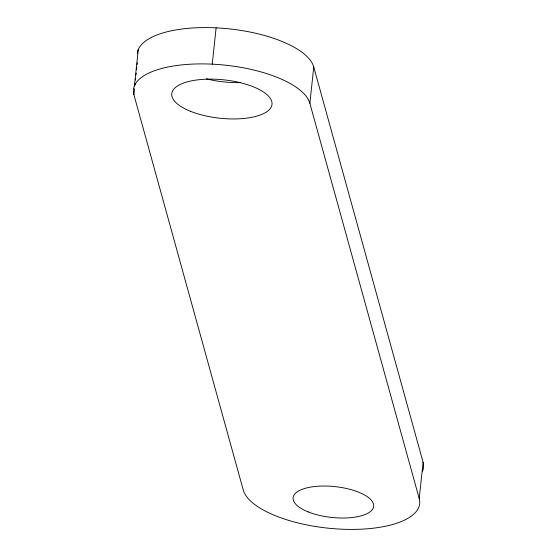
<?xml version="1.0" encoding="UTF-8"?>
<svg xmlns="http://www.w3.org/2000/svg" width="557" height="557" viewBox="0 0 557 557"><rect width="100%" height="100%" fill="white"/><g stroke="black" fill="none" stroke-linecap="round" stroke-linejoin="round"><path stroke-width="0.84" d="M134.411 85.869L138.289 49.559M137.314 53.521A88.939 34.033 6.1 0 1 222.424 28.247A88.939 34.033 6.1 0 1 313.751 67.007L423.09 462.247L419.212 498.557A88.939 34.033 6.1 0 1 340.877 529.15A88.939 34.033 6.1 0 1 243.249 489.993L133.91 94.753L134.557 88.702M134.926 85.242L135.114 83.515M135.483 80.055L135.664 78.328M136.033 74.868L136.221 73.141M136.59 69.681L136.778 67.947M137.147 64.494L137.328 62.76M133.91 94.753A88.939 34.033 6.1 0 1 212.238 64.159L216.123 27.85M419.212 498.557L309.866 103.317L313.751 67.007M212.238 64.159A88.939 34.033 6.1 0 1 309.866 103.317M423.09 462.247A88.939 34.033 6.1 0 1 422.589 471.131M240.659 82.589A50.395 19.286 6.1 0 1 206.375 78.829M190.501 111.296A50.395 19.286 6.1 0 0 271.461 106.498A50.395 19.286 6.1 0 0 203.702 79.317A50.395 19.286 6.1 0 0 190.501 111.296M308.139 511.883A40.515 15.505 6.1 0 0 373.225 508.026A40.515 15.505 6.1 0 0 318.757 486.177A40.515 15.505 6.1 0 0 308.139 511.883"/></g></svg>
